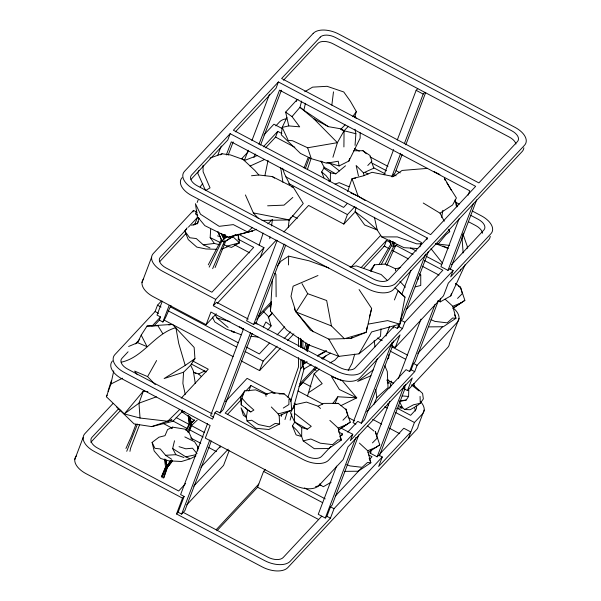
<?xml version="1.0" encoding="UTF-8"?>
<svg xmlns="http://www.w3.org/2000/svg" width="601" height="601" viewBox="0 0 601 601"><rect width="100%" height="100%" fill="white"/><g stroke="black" fill="none" stroke-linecap="round" stroke-linejoin="round"><path stroke-width="0.9" d="M311.16 364.672L303.911 368.991L302.874 364.123L302.881 360.48M302.889 348.655L302.904 340.466M360.149 132.768L360.134 138.17L348.918 161.015L339.129 165.951L326.914 162.458M295.835 423.021L301.732 427.581L301.672 436.581L303.212 440.894L314.308 448.684L328.687 448.526L341.33 440.097L338.183 428.062L329.866 420.407M328.567 180.976L330.355 181.307L330.415 172.87L324.923 168.919L320.934 161.023M387.427 382.965L387.442 380.268M343.907 146.937L344.065 130.763L348.437 126.255M288.495 264.943L288.653 256.131L309.012 260.789L328.747 267.948M294.745 413.533L311.258 426.349L307.351 429.167L294.573 421.955L294.437 404.819L306.457 402.092L318.094 406.231L320.506 408.462M197.684 450.878L197.789 446.566L198.503 447.97M400.326 401.408L406.156 400.056L408.59 396.472L408.778 389.989M437.633 300.988L440.293 301.867L440.405 298.336M388.87 354.545L388.697 358.106L387.254 359.21M380.944 328.83L380.546 336.237L359.015 353.824L338.874 356.363L308.238 344.756L286.775 330.047L270.405 311.055L272.411 279.908M128.614 346.484L137.614 342.66L141.205 335.133L147.057 326.058L172.464 324.39L194.146 347.423L194.942 358.632L190.637 365.22L183.553 372.222L182.884 383.438L185.251 394.421M219.47 244.735L214.369 243.45L210.17 237.59L210.681 229.259M395.458 270.796L395.586 268.827L385.587 264.072L374.468 264.771L370.148 270.743M355.056 145.389L355.875 133.73L355.003 129.223M467.18 248.386L467.338 246.56L463.018 234.202M241.887 398.087L246.748 403.662L253.885 410.047L250.812 411.925L241.226 404.856L241.887 398.087L244.66 390.935L255.68 389.861L265.777 394.279L271.547 392.521L284.13 393.85L290.892 399.545L291.703 410.205L279.172 415.779L279.653 423.945L268.827 429.497L255.853 428.28L247.026 420.94L246.327 417.304L241.031 407.824L243.337 415.321L246.327 417.304L247.529 410.04L245.411 407.591M417.883 279.645L418.168 276.971M270.405 311.055L271.397 301.777M288.27 227.328L289.254 219.23M331.842 105.137L333.487 91.848M269.774 238.725L270.029 236.899M271.562 225.938L272.448 219.545M187.52 431.976L190.615 425.283L190.555 417.62M460.389 271.081L460.689 269.271M441.66 217.457L442.847 210.335M367.158 326.906L366.182 332.308L350.909 338.476L346.296 338.603M359.075 289.547L371.643 308.403L366.182 332.308L344.441 338.739L331.429 325.915L295.993 311.957L290.989 296.398L293.13 286.189L317.967 275.528M129.944 451.374L130.522 448.376L139.477 425.012M359.015 353.824L371.628 331.932L399.748 324.179L405.006 297.157L395.067 287.729M296.293 101.539L296.556 100.254L298.021 99.338M264.891 175.687L268.054 160.362M198.841 218.08L197.767 223.196L191.569 225.307M116.677 407.027L134.083 423.9L151.692 426.612L171.871 419.814L167.724 421.256L140.033 418.033L124.302 413.924L106.362 396.728L110.907 384.031L113.769 370.84M356.047 207.255L355.093 211.582L364.679 224.999L377.21 229.958L381.65 236.884L403.97 247.657L417.763 248.551M355.875 133.73L344.065 130.763L341.195 128.877L328.386 126.653L303.858 110.268L305.406 103.319M306.931 361.885L302.874 364.123L303.685 360.472L302.874 364.123L307.036 361.982M305.917 350.443L307.336 344.057M306.209 349.759L307.457 344.373M183.959 457.511L175.853 454.687L172.652 448.519L174.515 440.773M369.427 317.185L371.643 308.403M301.604 101.073L299.982 107.286L292.011 116.609L299.674 126.834L288.735 125.909L282.2 127.404L281.291 134.827L300.477 153.435L311.295 158.679L326.644 163.209L338.25 161.233L339.129 165.951M348.918 161.015L349.602 158.394M290.14 420.137L291.831 413.856M293.28 408.47L304.219 368.255M303.866 364.168L304.602 361.479M307.306 351.638L309.267 344.486M224.939 234.893L223.925 238.469L224.12 241.985L212.649 268.677M354.718 354.124L352.171 363.139L348.182 370.381M224.962 234.871L223.925 238.469L221.942 241.001L209.178 267.122M304.279 349.219L306.089 342.901M440.293 301.867L450.765 295.91L451.509 293.326M307.509 395.999L314.135 373.83L319.424 369.104M307.967 347.13L308.764 344.448M306.104 362.253L302.874 364.123L303.941 360.547M306.863 350.714L308.456 345.35M354.492 117.638L356.333 111.568L350.36 101.208L343.764 91.976L327.087 86.304L312.61 87.137L304.722 91.735M332.931 157.259L337.394 142.67L344.065 130.763L340.639 129.418M302.581 360.427L302.874 364.123L303.963 360.6M306.946 350.931L308.846 344.779M284.964 419.566L287.188 412.414M290.516 401.693L300.785 368.646L300.74 359.436M223.377 236.674L223.933 234.886M223.031 237.095L223.873 234.443M225.405 237.861L225.961 236.095M107.985 391.319L111.343 380.771M307.329 169.685L310.777 159.318M463.431 233.135L462.004 237.545L463.146 252.938M259.129 245.216L263.193 233.105M347.618 191.599L352.006 178.692L363.5 175.815L372.034 172.307L393.55 176.521L402.114 170.436L427.612 168.37M163.833 477.803L167.469 467.232L172.532 460.779M281.26 416.478L281.861 414.735M287.932 397.299L298.547 366.783L298.502 357.572M163.547 477.998L167.131 467.758L172.607 460.749L167.228 466.774M135.976 424.208L131.574 435.905L125.932 448.466M225.172 234.938L223.925 238.469L221.108 233.646M147.891 391.709L143.361 391.078L138.974 403.173L140.033 418.033M305.293 168.746L309.41 157.552M137.479 424.088L126.743 451.291M74.764 459.57L83.163 437.445M141.994 282.545L151.595 257.266M252.195 333.397L223.271 409.536L220.056 412.985L216.533 411.114L214.925 412.842L212.529 419.16L124.467 372.56A20.269 11.186 20.8 0 1 114.896 354.613L155.103 311.513L157.507 305.195L161.316 301.116M192.921 211.973L193.522 210.395L197.045 212.258M162.315 301.154L157.019 315.104L160.542 316.967L159.34 320.13L153.916 325.945M196.76 210.493L195.43 213.979L197.782 215.226M217.622 155.569L221.266 145.983M199.006 218.448L197.346 217.57L194.949 223.888L193.717 225.21M426.815 239.656L427.416 238.071L230.168 133.685L227.764 140.003L191.035 179.376M159.34 320.13L162.863 321.993L169.197 305.316M226.322 154.945L231.287 141.866L421.489 242.534L419.829 246.906M162.863 321.993C166.567 317.133 167.972 310.837 171.015 305.563M228.192 155.043L233.173 141.919M244.269 160.715L248.251 150.227M251.902 140.611L269.503 94.282M278.413 81.961L233.383 130.237L430.632 234.63L475.661 186.355L278.413 81.961L276.017 88.279L235.359 131.859M253.938 157.53L255.267 154.029M258.926 144.405L279.533 90.142L469.734 190.81L468.081 195.167M260.564 145.104L281.426 90.188M265.544 147.861L275.581 137.096L277.76 131.371L281.884 133.55M143.707 278.774A20.269 11.186 20.8 0 0 153.278 296.714L206.113 324.675L210.913 312.039L334.194 377.285A20.269 11.186 20.8 0 0 359.849 377.984L400.056 334.885L395.248 347.521L391.732 345.658L393.527 340.917M459.141 218.704L440.924 266.656L447.97 270.382L449.578 268.662L453.101 270.525L404.856 322.241L402.452 328.559L362.245 371.666A20.269 11.186 20.8 0 1 336.598 370.96L213.317 305.714L215.714 299.396L263.967 247.672L238.537 234.217M260.361 257.153L263.967 247.672M207.548 423.645L180.601 494.578L184.124 496.441L178.121 512.24L176.514 513.968L264.568 560.568A20.269 11.186 20.8 0 0 290.223 561.274L330.43 518.167L334.028 508.694L382.274 456.97L378.758 455.107L377.15 456.828L370.103 453.101L371.433 449.601M243.555 328.845L210.613 415.576L213.43 417.064M277.174 240.355L246.628 320.769L253.667 324.495L255.275 322.775L339.813 367.511A12.163 6.716 20.8 0 0 355.206 367.932L393.798 326.561L397.321 328.424L398.929 326.696L401.333 320.378L402.94 318.658L428.438 251.526M176.514 513.968L182.516 498.161L184.124 496.441M178.121 512.24L181.645 514.103L209.794 440.007M220.056 412.985L250.602 332.563M253.667 324.495L284.213 244.081M211.349 440.916L184.86 510.655L181.645 514.103M255.853 323.774L285.768 245.013M219.898 447.745L220.499 446.167L200.862 467.217M248.822 391.071L250.917 385.534L267.422 394.271M229.124 450.758L223.557 465.407L186.776 504.84M241.377 360.976L259.572 370.599L263.178 361.118L277.144 346.153M283.852 231.978L308.613 205.437L343.832 224.075L347.431 214.595L354.86 206.639M216.991 530.721L257.581 487.208L263.584 471.409L265.492 469.366M384.062 174.793L393.655 149.544M397.291 139.973L416.147 90.345L417.755 88.617M391.769 176.784L400.702 153.278M404.338 143.699L423.187 94.072L424.794 92.344M392.686 176.882L393.587 174.508L395.195 172.787L402.167 154.427M405.818 144.818L425.741 92.374M363.402 268.557L384.309 246.147L386.488 240.415L390.627 242.609M341.901 435.582L342.495 434.005L338.371 431.826M336.56 466.121L318.252 514.306L325.299 518.032L326.906 516.304L330.505 506.823L332.113 505.103L358.789 434.876M377.315 358.827L353.065 422.661L355.882 424.148M385.947 336.094L389.606 326.471M401.889 294.122L410.859 270.51M341.203 428.167L352.757 434.283L350.36 440.608L414.69 371.643L417.086 365.325L457.293 322.226A20.269 11.186 20.8 0 0 453.815 308.471M393.204 328.138L393.798 326.561M325.299 518.032L355.912 437.43M347.716 432.157L357.79 421.361L361.314 423.224L391.927 342.63M397.321 328.424L398.981 324.052M399.981 321.43L425.546 254.125M392.678 345.68L364.529 419.776L361.314 423.224M376.421 436.461L389.733 401.423M398.38 378.653L421.008 319.086M377.15 456.828L404.157 385.729M366.753 411.753L406.036 369.645L409.559 371.508L435.056 304.384M447.97 270.382L473.468 203.258M459.014 318.455L449.413 343.734A20.269 11.186 20.8 0 1 447.692 347.506L407.486 390.605L403.962 388.742L405.562 384.527M409.559 371.508L411.167 369.78L413.563 363.462L415.178 361.742L438.414 300.553M379.411 455.889L404.909 388.764M450.111 269.759L476.676 199.832M382.274 456.97L378.675 466.451L410.844 431.969L403.797 428.243L379.607 454.176M407.486 390.605L412.286 377.969L347.956 446.926L343.156 459.57L319.033 485.428A20.269 11.186 20.8 0 1 293.378 484.729L205.324 438.121L210.125 425.478L122.071 378.878A20.269 11.186 20.8 0 1 112.5 360.938M453.101 270.525L450.697 276.843L490.904 233.744A20.269 11.186 20.8 0 0 481.333 215.804L472.326 211.034M408.44 438.294L414.442 422.495L422.488 413.871A20.269 11.186 20.8 0 0 420.708 401.821M424.208 410.047L418.206 425.846A20.269 11.186 20.8 0 1 416.485 429.67L287.819 567.592A20.269 11.186 20.8 0 1 262.171 566.893L86.056 473.678A20.269 11.186 20.8 0 1 76.485 455.738M308.012 157.86L304.083 167.942M197.166 202.492L198.127 200.005M162.135 477.825L166.838 466.113L171.007 460.486M394.429 299.944L397.997 290.884L405.006 297.157M215.098 267.543L225.668 241.271L235.69 234.803M334.982 403.707L337.822 396.765L356.754 397.854L342.412 380.854L331.406 376.496L339.407 389.531L356.754 397.854L340.857 405.675M198.796 170.624L197.737 173.148L205.542 190.562L210.034 187.865L203.115 171.766L203.055 165.207M161.992 476.007L165.583 467.435M161.353 476.931L165.591 467.007L169.362 463.687M188.594 432.728L191.809 425.215L197.241 420.084M373.837 404.496L376.812 397.629L388.036 387.622L387.299 371.523L384.798 365.769M189.443 429.407L190.57 426.875M386.691 265.74L395.338 246.237L397.434 244.464M197.008 224.03L198.082 221.626M450.765 295.91L465.182 264.605M296.556 100.254L285.625 112.124L286.88 117.548L282.2 127.404L288.217 140.409L292.462 140.709L307.637 147.778L337.394 142.67L314.053 119.013L299.982 107.286L303.858 110.268M385.151 264.109L393.55 246.658L393.197 241.903M294.437 404.819L290.531 412.879L294.573 421.955M186.595 430.346L189.503 424.614L188.143 415.456M263.336 326.959L265.897 321.971L271.126 325.907L267.791 330.017M370.937 271.622L374.468 264.771M208.277 264.846L221.371 239.574L218.201 232.039M182.561 410.107L181.307 412.511L172.908 421.286L151.692 426.612M185.912 430.278L189.27 423.863L188.676 416.523M381.319 264.402L391.461 245.711L390.192 240.46M106.362 396.728L107.256 395.09M155.261 384.625L147.591 376.602L156.613 360.54M323.931 177.813L321.685 171.954L324.45 167.108M378.938 264.688L390.688 244.412L389.388 239.942M292.394 426.019L296.969 430.436L301.672 436.581L296.105 434.869L292.394 426.019L295.038 421.564M291.139 217.156L289.374 219.921L262.044 220.432M301.98 283.627L307.682 293.694L295.993 311.957L313.271 331.82M244.66 390.935L240.558 397.058L241.226 404.856M216.255 249.287L205.94 248.979L196.827 247.101L188.263 239.604L184.815 231.107L187.204 227.749M352.667 116.699L356.333 111.568M389.433 388.118L390.92 386.097L390.222 383.13M300.785 368.646L302.581 366.257L302.153 359.729M332.819 403.421L337.822 396.765M277.234 266.063L280.99 261.172L288.653 256.131M200.163 186.888L202.747 183.515M166.131 463.469L166.635 466.181L170.767 460.997M268.256 317.846L272.118 312.851L270.991 314.849L268.346 316.982M171.616 460.629L166.139 467.631L165.591 467.007L164.396 459.104M167.867 465.182L168.994 463.747M165.087 459.096L166.838 466.113L170.924 461.027M166.635 466.181L171.172 460.599M143.361 391.078L124.302 413.924L138.974 403.173L156.38 396.833M171.48 428.438L172.562 427.146L185.371 429.227L189.172 432.712L192.267 439.812M165.56 459.825L166.838 466.113L170.992 461.192M165.606 459.667L166.838 466.113L171.18 461.275M230.168 133.685L191.569 175.056A12.163 6.716 20.8 0 0 197.308 185.822L373.424 279.029A12.163 6.716 20.8 0 0 388.817 279.45L427.416 238.071M283.522 80.233L317.824 43.46A12.163 6.716 20.8 0 1 333.217 43.881L509.332 137.088A12.163 6.716 20.8 0 1 515.966 144.007M193.522 210.395L153.315 253.494A20.269 11.186 20.8 0 0 162.886 271.434L215.714 299.396M248.07 151.91L241.767 158.672L244.584 160.166M263.839 135.007L273.928 124.189L282.185 128.561M275.859 125.872L279.57 121.89A20.269 11.186 20.8 0 1 286.234 118.788M186.505 229.191L160.354 257.22A12.163 6.716 20.8 0 0 166.101 267.986L211.89 292.221L253.705 247.394L237.958 239.063M188.421 227.14L197.346 217.57M263.328 146.839L277.76 131.371M159.701 261.668L186.145 233.323M128.073 351.78L121.943 358.346A12.163 6.716 20.8 0 0 127.69 369.112L212.221 413.849M135.42 343.892L139.71 339.302M151.963 326.163L160.542 316.967M112.973 403.519L84.891 433.622A20.269 11.186 20.8 0 0 94.462 451.561L182.516 498.161M213.317 305.714L216.533 302.265L248.236 319.048M118.72 408.635L91.93 437.348A12.163 6.716 20.8 0 0 97.678 448.113L178.685 490.987L185.656 483.52M217.231 303.385L276.235 240.145M90.811 442.298L120.786 410.167M206.113 324.675L216.27 313.79M347.37 203.386L343.607 207.42L285.851 176.859M181.209 398.208L208.269 369.202L192.62 360.923M257.912 316.186L271.321 301.807M343.832 224.075L354.552 212.581M256.71 319.341L271.397 303.603M269.481 343.081L259.347 353.944L246.32 347.055M277.084 334.93L284.686 326.779M225.473 401.536L247.094 378.36L275.16 393.219M284.123 338.663L290.471 331.857M350.916 267.265L380.749 235.284M259.572 370.599L280.524 348.144M287.503 340.662L293.851 333.855M242.954 394.076L225.187 413.12L306.202 455.994A12.163 6.716 20.8 0 0 321.595 456.414L330.813 446.528M246.019 390.793L250.917 385.534M361.141 267.58L386.488 240.415M227.569 414.322L241.166 399.74M193.725 486.149L228.207 449.18M299.876 383.799L315.743 366.783M322.729 359.3L325.9 355.897M298.99 386.42L302.776 382.364L310.995 386.713M299.306 386.278L317.088 367.226M406.096 309.635L442.839 270.24L424.607 260.594M451.591 264.605L483.865 230.018A12.163 6.716 20.8 0 0 478.118 219.252L470.658 215.301M216.292 529.601L258.783 484.045M395.248 347.521L443.5 295.805L448.301 283.161L488.508 240.062A20.269 11.186 20.8 0 0 490.221 236.291M340.038 436.642L342.495 434.005M417.725 353.365L442.599 326.704M352.757 434.283L328.634 460.148A20.269 11.186 20.8 0 1 302.987 459.442L214.925 412.842M403.962 388.742L405.036 387.592M370.103 453.101L371.178 451.952M335.268 496.08L361.246 468.239M369.48 459.404L372.019 456.692L368.698 454.934M321.775 516.169L283.176 557.54A12.163 6.716 20.8 0 1 267.783 557.119L183.252 512.383M338.491 356.243L334.727 360.239L329.844 362.996M367.782 165.485L371.876 161.271L370.028 155.516L362.944 150.716L353.666 150.768M341.195 128.877L345.102 124.865M457.556 298.419L462.304 293.604L460.464 287.105L455.626 283.574M342.938 420.212L347.686 415.396L345.845 408.905L350.248 422.165L338.378 430.023L350.248 422.165M372.462 442.899L377.203 438.084L375.362 431.586L379.764 444.845L367.895 452.711M267.881 223.85L271.885 219.898M167.724 421.256L179.631 409.559M194.251 420.069L190.945 423.149L191.809 425.215L189.503 424.614M256.559 229.281L252.39 231.002L228.237 237.245L204.873 225.668L197.316 216.608L195.43 203.686L200.516 214.226L219.177 226.329L233.316 224.616L247.522 231.963L252.202 227.726M292.8 197.459L284.025 205.136L267.618 205.805M194.423 420.129L190.945 423.149L190.141 420.535M394.842 242.413L393.445 243.6L395.338 246.237L393.55 246.658L391.461 245.711M350.909 338.476L352.306 337.289M330.415 172.87L335.794 173.832L345.507 165.786M183.553 372.222L164.141 378.532L185.198 365.423L178.73 343.441L175.883 327.635C154.262 333.848 143.519 357.325 121.267 362.2M194.506 420.197L190.945 423.149L189.555 417.034M189.698 458.984L181.51 461.5L168.558 460.802L160.602 458.45L154.164 450.983L152.098 442.411L158.995 437.19L165.005 435.665L167.596 429.557L172.562 427.146M448.466 229.274L449.728 231.693L445.844 234.743L438.407 243.773L435.687 243.781M394.925 242.481L393.445 243.6L392.851 241.82M220.635 154.87L222.092 153.773L230.514 154.945L243.277 159.558L254.884 170.489L258.828 174.989L272.276 176.566L293.265 187.219L303.265 203.499L289.374 219.921L253.352 212.912L245.418 194.942M373.341 369.75L357.67 381.425L370.93 375.775M185.198 365.423L194.942 358.632M464.866 300.365L452.996 308.23L464.866 300.365L460.464 287.105M308.764 392.513L322.181 383.656L314.135 373.83M379.764 444.845L376.061 447.294L367.699 450.75L359.383 443.087M423.254 203.025L440.037 213.167L452.561 205.009L456.414 197.969L446.874 182.892M235.69 234.525L224.12 241.985L221.942 241.001L217.885 231.806M283.289 408.049L288.878 404.563L288.998 399.102L290.892 399.545M227.043 236.599L223.925 238.469L222.16 235.269M321.633 358.429L330.49 353.148M227.155 236.561L223.925 238.469L221.536 233.443M238.221 235.096L238.191 234.555L239.506 242.774L231.535 247.409L226.915 246.125L223.61 244.344M317.403 355.702L326.283 350.563M331.121 482.242L323.308 486.735L320.829 485.202L319.101 484.872M317.486 356.062L326.411 351.134M195.911 455.813L190.232 458.879L185.792 456.85L172.652 448.519M398.238 405.547L402.415 407.44L404.616 409.544L413.511 404.781L420.279 403.301L423.344 398.899L422.593 393.437L414.322 385.88L411.873 384.865M110.907 384.031L122.529 378.209M193.499 372.169L198.608 373.987L204.896 370.877M318.094 406.231L323.819 403.399L338.243 403.354L345.898 409.551M227.268 236.892L223.925 238.469L222.062 234.322M250.084 166.056L264.402 159.565M445.123 299.2L452.801 306.27L461.162 302.814M338.183 428.062L346.544 424.607M358.444 175.868L356.13 165.485L363.477 172.87L373.86 168.145L371.591 162.06M221.777 249.092L228.448 246.418M275.213 137.494L276.385 137.524M194.581 224.286L195.753 224.316M383.941 246.538L385.113 246.568M244.607 160.429L257.378 155.494M335.058 184.139L339.174 182.666L347.851 186.302L349.677 186.55M209.952 158.071L222.092 153.773M291.703 410.205L278.195 413.939L271.329 406.99M387.758 382.536L391.138 381.447M234.593 331.872L233.504 332.225L232.039 331.564L231.806 330.64M315.502 486.682L320.829 485.202L319.762 483.782M355.567 211.454L355.093 211.582L366.347 220.289L377.21 229.958L374.415 217.254M226.915 246.125L239.506 242.774L233.158 236.997L231.332 237.26M415.381 286.857L420.753 285.46L420.745 274.957L419.408 273.771M228.237 237.245L252.39 231.002L247.522 231.963M395.586 268.827L400.679 267.513M181.705 410.475L182.268 412.053L184.792 411.43M303.212 440.894L310.875 438.993L320.325 443.192L332.593 444.642L337.995 439.812L341.33 440.097L339.986 436.611M185.792 456.85L195.783 454.717M396.675 408.567L402.415 407.44L399.492 401.596M386.924 380.433L388.644 380.102M368.556 324.044L387.637 320.603L399.748 324.179M355.649 178.106L352.006 178.692L358.166 196.174L365.183 200.516M247.026 420.94L251.654 420.242L258.565 424.569L269.481 426.883L275.085 423.48L279.653 423.945M349.895 266.859L356.378 265.92L381.162 274.529L387.119 280.186M336.417 403.617L338.243 403.354M168.836 324.901L172.464 324.39M184.815 231.107L189.713 237.748L196.279 238.559L203.266 244.795L214.369 243.45M399.673 400.814L406.156 400.056M251.511 175.755L258.828 174.989M393.873 243.563L393.445 243.6L392.874 241.835M152.098 442.411L154.908 448.316L160.257 448.947L165.606 455.295L175.853 454.687M294.498 308.043L294.61 309.861L310.349 330.099L328.762 339.092L344.448 338.656M147.057 326.058L157.928 325.757L162.728 333.593M279.097 393.955L284.13 393.85M428.926 326.884L443.305 326.734L455.949 318.297L452.801 306.27M344.719 471.357L358.204 471.214L370.847 462.778L367.699 450.75M421.196 243.826L416.666 243.833L397.411 236.929L381.65 236.884M404.616 409.544L410.167 409.724L417.049 405.825L420.279 403.301L420.069 396.412M402.024 395.886L408.59 396.472M401.506 407.869L402.324 407.944L400.551 407.733M250.933 336.305L257.994 337.056M449.338 245.396L435.883 243.781L447.985 248.363M400.897 407.223L402.415 407.44M238.665 242.654L239.506 242.774M291.455 186.806L293.265 187.219M217.562 235.877L220.056 236.531M301.732 427.581L307.351 429.167M215.256 314.669L216.908 317.929L229.928 321.633M419.213 274.522L420.745 274.957M271.547 392.521L274.064 393.264M179.023 446.671L185.844 448.812L192.53 448.196L197.038 453.65M307.682 293.694L326.666 300.515L331.429 325.915M241.324 334.817L226.299 329.063L214.805 321.948L212.363 317.065M315.765 119.682L314.053 119.013L328.386 126.653M147.591 376.602L134.632 371.08L137.374 374.761M137.614 342.66L147.117 346.724L141.205 335.133M442.967 246.027L448.053 248.213M350.864 193.011L358.166 196.174M431.007 319.649L434.944 321.4L447.212 322.85L452.613 318.012L455.949 318.297L454.604 314.819M346.694 464.475L349.842 465.88L362.11 467.33L367.511 462.492L370.847 462.778L369.172 458.428M203.266 244.795L209.967 247.928M210.17 237.59L220.312 242.556M434.162 171.653L439.902 174.523M416.147 90.345L423.187 94.072M354.372 148.605L359.285 151.204M369.938 156.846L387.953 166.379M396.149 170.714L400.243 172.885M455.122 201.928L459.224 204.1M372.725 163.472L386.541 170.782M393.587 174.508L396.074 175.823M373.739 167.799L385.339 173.944M468.292 221.641L475.722 225.57A12.163 6.716 20.8 0 1 482.49 233.241M365.566 172.69L368.045 174.005M275.581 137.096L294.866 147.298M321.37 161.331L322.174 161.759M288.72 183.523L347.431 214.595M410.543 248.003L416.29 251.038M426.132 256.251L441.712 264.493M395.601 245.238L413.007 254.448M384.309 246.147L389.14 248.701M392.363 250.407L408.462 258.926M422.15 266.168L439.053 275.115M292.349 215.804L297.307 218.433M401.333 320.378L404.856 322.241M398.929 326.696L402.452 328.559M234.382 244.757L249.693 252.863M377.3 338.025L382.221 340.632M391.717 346.747L407.463 355.078M390.117 351.052L405.705 359.3M413.563 363.462L417.086 365.325M411.167 369.78L414.69 371.643M387.074 379.809L393.64 383.28M387.405 382.431L389.05 383.303M397.419 408.327L410.618 415.314L415.441 410.145A12.163 6.716 20.8 0 0 416.14 405.683M313.73 369.187L316.209 370.501M384.723 406.764L387.202 408.071M395.458 412.444L414.442 422.495M170.203 306.765L238.184 342.743M157.507 305.195L161.03 307.058M168.077 310.792L236.711 347.115M244.983 351.495L263.178 361.118M372.628 419.34L381.673 424.126M389.065 428.04L399.755 433.697M155.103 311.513L158.626 313.384M164.471 320.265L233.113 356.596M298.073 390.981L322.684 404.007M348.114 417.462L354.673 420.933M294.144 403.263L296.624 404.578M191.426 364.078L206.241 371.921M193.507 372.244L195.941 373.537M176.183 417.56L189.413 424.561M191.065 425.433L204.302 432.442M304.512 487.914L325.231 498.883M172.652 420.835L187.504 428.701M189.976 430.008L203.176 436.995M263.584 471.409L322.654 502.669M330.505 506.823L334.028 508.694M162.826 423.232L172.367 428.28M190.667 437.964L200.779 443.313M208.201 447.242L216.45 451.614M326.906 516.304L330.43 518.167M257.581 487.208L318.545 519.474M184.823 436.919L194.596 441.758L198.014 447.197M324.142 167.326L335.794 173.832M247.529 410.04L250.812 411.925M165.606 455.295L171.736 459.314M241.918 328.176L243.397 329.16M239.536 326.764L243.375 329.356M272.276 176.566L274.544 178.121M285.625 112.124L292.011 116.609M182.268 412.053L194.454 420.602M328.544 162.383L339.46 170.924M455.641 283.807L457.038 284.934M458.428 286.068L460.516 287.759M411.775 385.098L418.882 390.853M367.759 426.034L374.025 431.112M263.283 311.378L268.271 316.359L271.126 325.907M321.685 171.954L326.073 175.642L330.355 181.307M216.908 317.929L228.11 327.417M274.755 273.282L275.957 274.364L276.144 296.796M362.944 150.716L366.294 153.781M198.608 373.987L201.252 376.444M399.905 281.373L405.367 287.24M253.352 212.912L258.355 218.403M430.985 248.641L442.404 263.035M448.692 230.153L449.728 231.693M444.364 178.925L445.371 180.51M256.139 322.692L257.055 324.224M328.762 339.092L338.874 356.363M444.447 178.204L451.208 190.029M354.928 116.121L356.235 118.48M278.195 413.939L279.172 415.779M440.037 213.167L444.252 221.221M387.758 403.789L388.569 405.375M289.93 184.785L284.363 173.531L282.598 168.242M302.581 366.257L303.911 368.991M190.637 365.22L193.274 370.644L195.317 383.513M221.371 239.574L221.942 241.001M457.624 206.789L455.025 199.9L456.482 206.782M307.637 147.778L311.295 158.679M269.646 305.263L270.465 307.787M392.265 241.549L393.55 246.658M363.477 172.87L364.123 175.492M286.88 117.548L288.735 125.909M188.308 415.404L189.075 419.002M190.269 419.708L190.945 423.149L190.337 417.665M375.016 346.86L374.175 340.542M413.894 383.385L414.322 385.88M189.187 416.253L190.615 425.283M282.883 182.238L280.727 167.814M165.936 459.915L166.838 466.113M265.777 394.279L266.078 396.39M190.284 418.529L190.945 423.149L190.262 417.109M375.745 389.621L376.812 397.629M391.341 381.094L391.506 382.942M300.861 339.189L301.529 347.498M302.619 360.48L302.874 364.123M300.823 339.219L301.364 347.611M238.274 235.938L238.469 239.296M300.643 338.265L300.688 347.468M298.412 337.319L298.457 346.529M414.6 408.087A12.163 6.716 20.8 0 1 415.268 411.039M523.839 147.808A20.269 11.186 20.8 0 1 522.119 151.58L393.46 289.502A20.269 11.186 20.8 0 1 367.804 288.796L191.696 195.588A20.269 11.186 20.8 0 1 182.126 177.648M313.181 33.408L184.522 171.33A20.269 11.186 20.8 0 0 194.093 189.27L370.208 282.478A20.269 11.186 20.8 0 0 395.856 283.176L524.515 145.262A20.269 11.186 20.8 0 0 514.952 127.322L338.836 34.107A20.269 11.186 20.8 0 0 313.181 33.408M320.228 37.134L281.629 78.513L478.877 182.907L517.476 141.528A12.163 6.716 20.8 0 0 511.729 130.77L335.621 37.555A12.163 6.716 20.8 0 0 320.228 37.134"/></g></svg>
